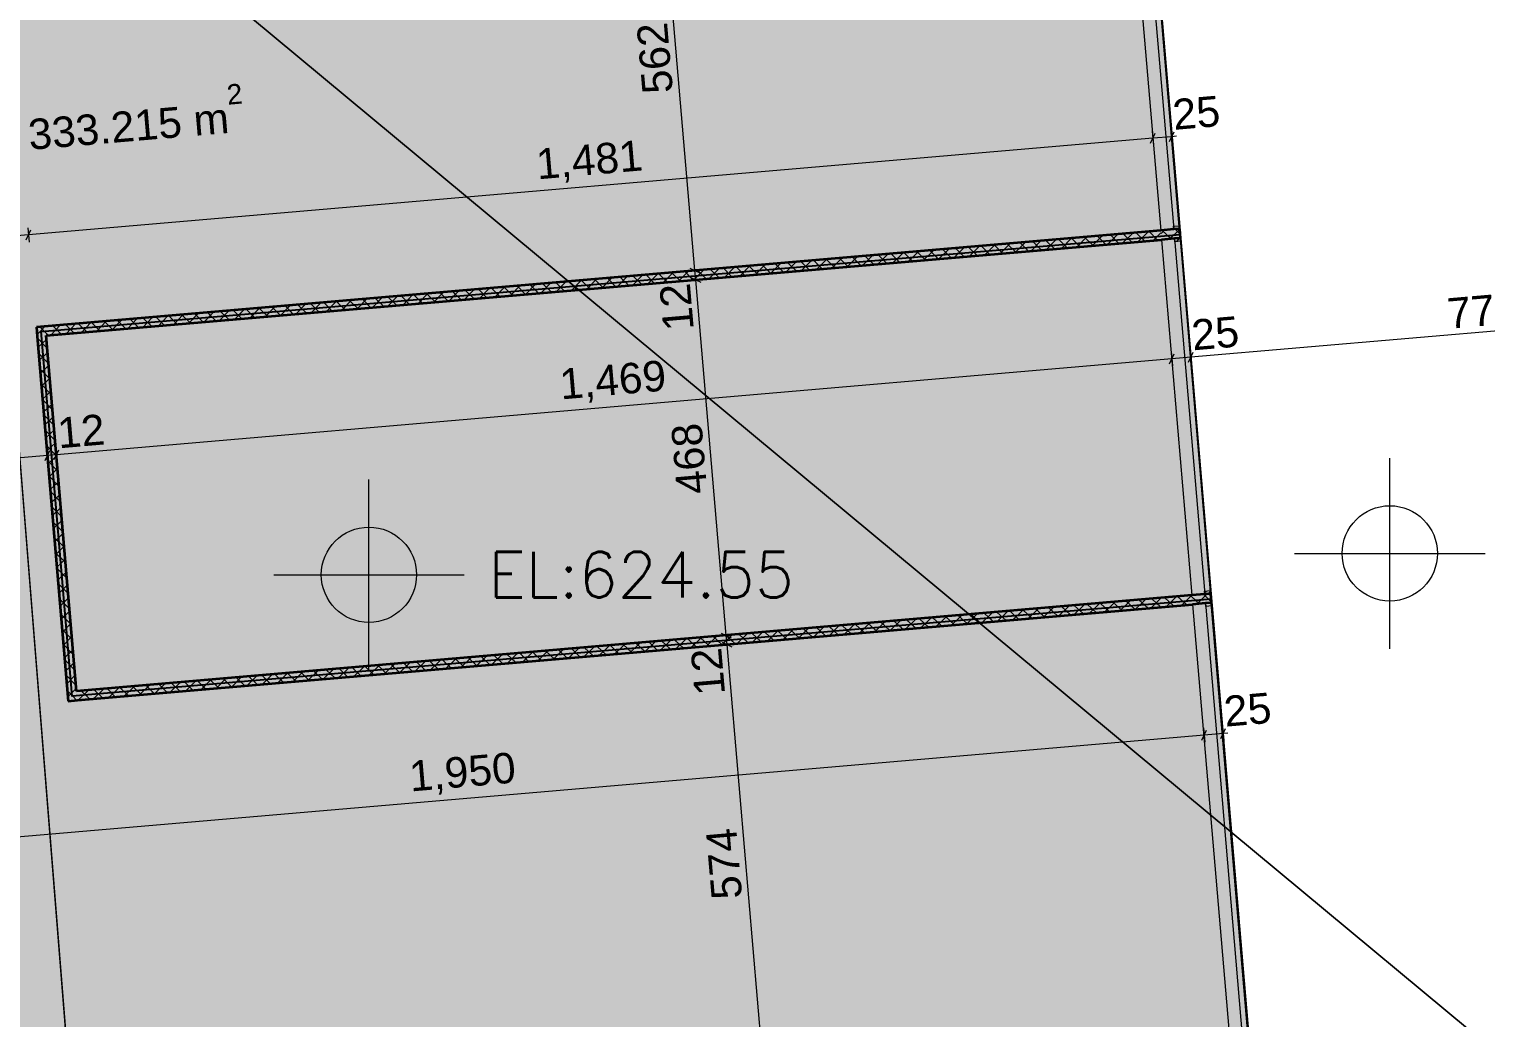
# Model space of a CAD drawing. Header units: metres. Extents: x 7516628 to 7516777, y 4692096 to 4692450.
# Drawn here: x 7516709.38 to 7516728.5, y 4692267.67 to 4692280.64 of the extents above; entities that cross this region are included whole.
import ezdxf

# ---------------------------------------------------------------- set-up
doc = ezdxf.new("R2010")
doc.units = ezdxf.units.M
for name, color, linetype, lineweight in [('2D Drafting - General_Pen_No__1', 7, 'Continuous', 0), ('Ndarjet', 1, 'Continuous', 0), ('New_2D Drafting - General_Pen_No__102', 254, 'Continuous', 0), ('New_2D Drafting - General_Pen_No__2', 8, 'Continuous', 0), ('New_Archicad Windows_Pen_No__103', 31, 'Continuous', 0), ('New_Archicad Windows_Pen_No__82', 253, 'Continuous', 0), ('New_Dimensioning - General', 7, 'Continuous', 0), ('New_Dimensioning - General_Pen_No__1', 7, 'Continuous', 0), ('New_Dimensioning - General_Pen_No__142', 8, 'Continuous', 0), ('New_Dimensioning - General_Pen_No__161', 251, 'Continuous', 0), ('New_Drawing & Figure_Pen_No__50', 134, 'Continuous', 0), ('New_Drawing & Figure_Pen_No__58', 12, 'Continuous', 0), ('New_Structural - Bearing', 7, 'Continuous', 0), ('New_Structural - Bearing_Pen_No__102', 254, 'Continuous', 0), ('New_Structural - Bearing_Pen_No__181', 254, 'Continuous', 0), ('New_Structural - Bearing_Pen_No__184', 254, 'Continuous', 0), ('New_Structural - Bearing_Pen_No__22', 8, 'Continuous', 0), ('niveleta lartesite', 5, 'Continuous', 0), ('parc-net-v2', 1, 'Continuous', 0), ('Parcela Baze', 7, 'Continuous', 0), ('projekt', 7, 'Continuous', 0)]:
    doc.layers.add(name, color=color, linetype=linetype, lineweight=lineweight)
doc.styles.add('GENERATED_STYLE_1', font='arial.ttf')
doc.styles.get("Standard").update_dxf_attribs({"font": 'simplex.shx'})
doc.dimstyles.new('GENERATED_STYLE__1', dxfattribs={"dimtxt": 400, "dimasz": 95, "dimexe": 0.18, "dimexo": 100000, "dimgap": 0, "dimtad": 1, "dimdec": 0, "dimlfac": 0.1, "dimzin": 0, "dimdsep": 46, "dimtxsty": 'GENERATED_STYLE_1', "dimblk": 'ARROWHEAD_2', "dimblk1": 'ARROWHEAD_2', "dimblk2": 'ARROWHEAD_2', "dimcen": 0.09, "dimclrd": 251, "dimclre": 251, "dimclrt": 7, "dimadec": 0, "dimazin": 0, "dimtfac": 1, "dimtdec": 4, "dimtmove": 0, "dimatfit": 3, "dimfxl": 1, "dimtolj": 1, "dimtzin": 0, "dimarcsym": 0})
pattern_1 = [(44.99999999999998, (0, 0), (-91.92387818248316, 91.92387818248324), []), (135.0000000000001, (0, 0), (91.9238781824829, 91.92387818248349), [])]
pattern_2 = [(44.99999999999998, (0, 0), (-176.7766952966368, 176.7766952966369), []), (44.99999999999998, (-35.35533905932736, 35.35533905932739), (-176.7766952966368, 176.7766952966369), []), (44.99999999999998, (-70.71067811865473, 70.71067811865478), (-176.7766952966368, 176.7766952966369), [])]

# ---------------------------------------------------------------- blocks, each defined once
blk = doc.blocks.new('Slab_31', base_point=(-3863.257726067821, -46951.26156539229))
at = {"layer": 'New_Structural - Bearing_Pen_No__181', "color": 254, "linetype": 'Continuous', "lineweight": 0, "flags": 128}
blk.add_lwpolyline([(-3863.257726067821, -46951.26156539229), (-23791.6893708756, -48648.32431564138), (-19548.63263606421, -98467.96358315441), (377.9263670328498, -96755.52447032201), (-3192.941559095743, -54822.7878604257), (-3600.221372978922, -50040.09806350222)], close=True, dxfattribs=at)
blk = doc.blocks.new('Slab_35', base_point=(-22076.12423998126, 78576.49033854387))
at = {"layer": 'New_Structural - Bearing_Pen_No__184', "color": 254, "linetype": 'Continuous', "lineweight": 0, "flags": 128}
blk.add_lwpolyline([(-22076.12423998126, 78576.49033854387), (-46303.63800945178, 74554.77856824246), (-45594.77753155443, 72138.23779881523), (-25759.95144974149, 75430.77347846248), (-17611.85185514205, 45682.63673964111), (-7877.09251520846, 10141.71721589582), (-11542.09914180956, 9137.861435929606), (-8828.899790343712, -767.8379691656118), (-6016.712207689124, -26229.73658027559), (-4312.456942216158, -41660.27721866157), (379.2418893517606, -96770.96442558194), (-19548.6329040541, -98467.96360597546), (-19555.13085424627, -98391.65813141585), (-19753.14066366718, -98423.51140641085), (-19721.56030660335, -98794.46769330432), (404.927579019386, -97072.67944604837), (412.0980510651861, -97156.90685625123), (8022.656437035948, -96505.83598593903), (-9.094947e-10, 0), (-2952.555899401886, 11490.56185632594), (-19643.20814535404, 76446.13885095759), (-19811.53685661957, 77101.22940127758, 0.388950843474932)], format="xyb", close=True, dxfattribs=at)
blk = doc.blocks.new('Storefront Window with Transom 2 27_18')
at = {"layer": 'New_Archicad Windows_Pen_No__103', "linetype": 'Continuous', "lineweight": 13}
h = blk.add_hatch(dxfattribs=at)
h.set_pattern_fill('ALUMINIUM', color=31, style=0, pattern_type=2)
h.set_pattern_definition(pattern_2)
h.paths.add_polyline_path([(-2810.004043259268, 0), (-2810.004043259268, -80), (-2770.004043259268, -80), (-2770.004043259268, 0)])
h = blk.add_hatch(dxfattribs=at)
h.set_pattern_fill('ALUMINIUM', color=31, style=0, pattern_type=2)
h.set_pattern_definition(pattern_2)
h.paths.add_polyline_path([(2770.004043259268, 0), (2770.004043259268, -80), (2810.004043259268, -80), (2810.004043259268, 0)])
at = {"layer": 'New_Archicad Windows_Pen_No__82', "color": 253, "linetype": 'Continuous', "lineweight": 20}
for p, q in [((-2810.004043259268, 170), (2810.004043259268, 170)), ((-2810.004043259268, 0), (-2810.004043259268, 170)), ((-2810.004043259268, 0), (2810.004043259268, 0)), ((-2810.004043259268, 0), (-2810.004043259268, -80)), ((-2770.004043259268, 0), (-2810.004043259268, 0)), ((-2810.004043259268, -80), (-2810.004043259268, 0)), ((-2810.004043259268, -80), (-2810.004043259268, 0)), ((-2770.004043259268, -80), (-2770.004043259268, 0)), ((2770.004043259268, 0), (2770.004043259268, -80)), ((2810.004043259268, 0), (2770.004043259268, 0)), ((2810.004043259268, 0), (2810.004043259268, 170)), ((2810.004043259268, -80), (2810.004043259268, 0)), ((2810.004043259268, -80), (2810.004043259268, 0)), ((2810.004043259268, -80), (2810.004043259268, 0)), ((-2810.004043259268, -80), (2810.004043259268, -80)), ((-2810.004043259268, -80), (2810.004043259268, -80)), ((-2810.004043259268, -80), (-2770.004043259268, -80)), ((2770.004043259268, -80), (2810.004043259268, -80))]:
    blk.add_line(p, q, dxfattribs=at)
blk = doc.blocks.new('Storefront Window with Transom 2 27_19')
at = {"layer": 'New_Archicad Windows_Pen_No__103', "linetype": 'Continuous', "lineweight": 13}
h = blk.add_hatch(dxfattribs=at)
h.set_pattern_fill('ALUMINIUM', color=31, style=0, pattern_type=2)
h.set_pattern_definition(pattern_2)
h.paths.add_polyline_path([(-2339.996910781818, 0), (-2339.996910781818, -80), (-2299.996910781818, -80), (-2299.996910781818, 0)])
h = blk.add_hatch(dxfattribs=at)
h.set_pattern_fill('ALUMINIUM', color=31, style=0, pattern_type=2)
h.set_pattern_definition(pattern_2)
h.paths.add_polyline_path([(2299.996910781818, 0), (2299.996910781818, -80), (2339.996910781818, -80), (2339.996910781818, 0)])
at = {"layer": 'New_Archicad Windows_Pen_No__82', "color": 253, "linetype": 'Continuous', "lineweight": 20}
for p, q in [((-2339.996910781818, 170), (2339.996910781818, 170)), ((-2339.996910781818, 0), (-2339.996910781818, 170)), ((-2339.996910781818, 0), (2339.996910781818, 0)), ((-2339.996910781818, 0), (-2339.996910781818, -80)), ((-2299.996910781818, 0), (-2339.996910781818, 0)), ((-2339.996910781818, -80), (-2339.996910781818, 0)), ((-2339.996910781818, -80), (-2339.996910781818, 0)), ((-2299.996910781818, -80), (-2299.996910781818, 0)), ((2299.996910781818, 0), (2299.996910781818, -80)), ((2339.996910781818, 0), (2299.996910781818, 0)), ((2339.996910781818, 0), (2339.996910781818, 170)), ((2339.996910781818, -80), (2339.996910781818, 0)), ((2339.996910781818, -80), (2339.996910781818, 0)), ((2339.996910781818, -80), (2339.996910781818, 0)), ((-2339.996910781818, -80), (2339.996910781818, -80)), ((-2339.996910781818, -80), (2339.996910781818, -80)), ((-2339.996910781818, -80), (-2299.996910781818, -80)), ((2299.996910781818, -80), (2339.996910781818, -80))]:
    blk.add_line(p, q, dxfattribs=at)
blk = doc.blocks.new('Storefront Window with Transom 2 27_20')
at = {"layer": 'New_Archicad Windows_Pen_No__103', "linetype": 'Continuous', "lineweight": 13}
h = blk.add_hatch(dxfattribs=at)
h.set_pattern_fill('ALUMINIUM', color=31, style=0, pattern_type=2)
h.set_pattern_definition(pattern_2)
h.paths.add_polyline_path([(-2872.497785571291, 0), (-2872.497785571291, -80), (-2832.497785571291, -80), (-2832.497785571291, 0)])
h = blk.add_hatch(dxfattribs=at)
h.set_pattern_fill('ALUMINIUM', color=31, style=0, pattern_type=2)
h.set_pattern_definition(pattern_2)
h.paths.add_polyline_path([(2832.497785571291, 0), (2832.497785571291, -80), (2872.497785571291, -80), (2872.497785571291, 0)])
at = {"layer": 'New_Archicad Windows_Pen_No__82', "color": 253, "linetype": 'Continuous', "lineweight": 20}
for p, q in [((-2872.497785571291, 170), (2872.497785571291, 170)), ((-2872.497785571291, 0), (-2872.497785571291, 170)), ((-2872.497785571291, 0), (2872.497785571291, 0)), ((-2872.497785571291, 0), (-2872.497785571291, -80)), ((-2832.497785571291, 0), (-2872.497785571291, 0)), ((-2872.497785571291, -80), (-2872.497785571291, 0)), ((-2872.497785571291, -80), (-2872.497785571291, 0)), ((-2832.497785571291, -80), (-2832.497785571291, 0)), ((2832.497785571291, 0), (2832.497785571291, -80)), ((2872.497785571291, 0), (2832.497785571291, 0)), ((2872.497785571291, 0), (2872.497785571291, 170)), ((2872.497785571291, -80), (2872.497785571291, 0)), ((2872.497785571291, -80), (2872.497785571291, 0)), ((2872.497785571291, -80), (2872.497785571291, 0)), ((-2872.497785571291, -80), (2872.497785571291, -80)), ((-2872.497785571291, -80), (2872.497785571291, -80)), ((-2872.497785571291, -80), (-2832.497785571291, -80)), ((2832.497785571291, -80), (2872.497785571291, -80))]:
    blk.add_line(p, q, dxfattribs=at)
blk = doc.blocks.new('Wall_24', base_point=(-3863.345438544469, -46935.7316789857))
at = {"layer": 'New_Structural - Bearing_Pen_No__102', "linetype": 'Continuous', "lineweight": 13}
h = blk.add_hatch(dxfattribs=at)
h.set_pattern_fill('CONCRETE_BLOCK', color=254, style=0, pattern_type=2)
h.set_pattern_definition(pattern_1)
h.paths.add_polyline_path([(-3365.402497132065, -52784.78245909664), (-3614.501454099007, -52805.98881752948), (-3603.993906291047, -52929.41496858381), (-3354.894949324105, -52908.20861015098)])
h = blk.add_hatch(dxfattribs=at)
h.set_pattern_fill('CONCRETE_BLOCK', color=254, style=0, pattern_type=2)
h.set_pattern_definition(pattern_1)
h.paths.add_polyline_path([(-2957.912443549995, -57571.33492840392), (-3207.011400516936, -57592.54128683674), (-3196.832345216638, -57712.10882438658), (-2947.733388249695, -57690.90246595374)])
at = {"layer": 'New_Structural - Bearing_Pen_No__22', "color": 8, "linetype": 'Continuous', "lineweight": 35}
for p, q in [((-3445.114163361486, -52791.56849379515), (-3614.501454099007, -52805.98881752948)), ((-3434.606615553526, -52914.99464484949), (-3603.993906291047, -52929.41496858381)), ((-3365.402497132065, -52784.78245909664), (-3445.114163361486, -52791.56849379515)), ((-3354.894949324105, -52908.20861015098), (-3434.606615553526, -52914.99464484949)), ((-3037.624109779416, -57578.12096310241), (-3207.011400516937, -57592.54128683674)), ((-3027.445054479117, -57697.68850065225), (-3196.832345216638, -57712.10882438658)), ((-2957.912443549995, -57571.33492840392), (-3037.624109779416, -57578.12096310241)), ((-2947.733388249696, -57690.90246595374), (-3027.445054479117, -57697.68850065225))]:
    blk.add_line(p, q, dxfattribs=at)
at = {"layer": 'New_Structural - Bearing_Pen_No__22', "color": 8, "linetype": 'Continuous', "lineweight": 35, "flags": 128}
for points in [[(-3614.501454099005, -52805.98881752948), (-3614.173490317797, -52809.84122038688)], [(-3354.894949324102, -52908.20861015098), (-3365.402497132063, -52784.78245909664)], [(-2947.733388249693, -57690.90246595374), (-2957.91244354999, -57571.33492840392)]]:
    blk.add_lwpolyline(points, dxfattribs=at)
at = {"layer": 'New_Archicad Windows_Pen_No__82', "color": 253, "linetype": 'Continuous', "lineweight": 20, "xscale": -0.9999999999999998, "zscale": 1000, "rotation": 94.86598670525957}
for name, p in [('Storefront Window with Transom 2 27_18', (-3683.473975117762, -49991.69218880006)), ('Storefront Window with Transom 2 27_19', (-3236.115362666468, -55246.55780397595)), ('Storefront Window with Transom 2 27_20', (-2783.784183925724, -60559.83330975488))]:
    blk.add_blockref(name, p, dxfattribs=at)
blk = doc.blocks.new('Wall_57', base_point=(-3360.001958391602, -52848.21949717034))
at = {"layer": 'New_Structural - Bearing_Pen_No__102', "linetype": 'Continuous', "lineweight": 13}
h = blk.add_hatch(dxfattribs=at)
h.set_pattern_fill('CONCRETE_BLOCK', color=254, style=0, pattern_type=2)
h.set_pattern_definition(pattern_1)
h.paths.add_polyline_path([(-18238.94688328376, -54187.10040987796), (-3603.994435017498, -52929.40875793672), (-3614.173490317798, -52809.84122038688), (-18249.12888220632, -54067.53312529573)])
h = blk.add_hatch(dxfattribs=at)
h.set_pattern_fill('CONCRETE_BLOCK', color=254, style=0, pattern_type=2)
h.set_pattern_definition(pattern_1)
h.paths.add_polyline_path([(-18249.12888144003, -54067.53312478456), (-18368.68824194189, -54077.80776081669), (-18238.94688328376, -54187.10040987796)])
h = blk.add_hatch(dxfattribs=at)
h.set_pattern_fill('CONCRETE_BLOCK', color=254, style=0, pattern_type=2)
h.set_pattern_definition(pattern_1)
h.paths.add_polyline_path([(-18368.68824194188, -54077.80776074137), (-18358.50624378561, -54197.37504583475), (-18238.94688328376, -54187.10040980262)])
at = {"layer": 'New_Structural - Bearing_Pen_No__22', "color": 8, "linetype": 'Continuous', "lineweight": 35, "flags": 128}
for points in [[(-3614.173490317798, -52809.84122038688), (-18368.68824194189, -54077.80776125253)], [(-18238.94688328376, -54187.10040987796), (-3603.994435017498, -52929.40875793672)], [(-18368.68824194188, -54077.80776125253), (-18358.50624301932, -54197.37504583475)]]:
    blk.add_lwpolyline(points, dxfattribs=at)
blk = doc.blocks.new('Wall_58', base_point=(-18303.81756261282, -54132.45408556524))
at = {"layer": 'New_Structural - Bearing_Pen_No__102', "linetype": 'Continuous', "lineweight": 13}
h = blk.add_hatch(dxfattribs=at)
h.set_pattern_fill('CONCRETE_BLOCK', color=254, style=0, pattern_type=2)
h.set_pattern_definition(pattern_1)
h.paths.add_polyline_path([(-18358.50624301932, -54197.37503423289), (-17961.40842215839, -58860.49770900046), (-17841.84906830584, -58850.22308464554), (-18238.94688916677, -54187.10040987797)])
h = blk.add_hatch(dxfattribs=at)
h.set_pattern_fill('CONCRETE_BLOCK', color=254, style=0, pattern_type=2)
h.set_pattern_definition(pattern_1)
h.paths.add_polyline_path([(-17961.40840728585, -58860.49770926961), (-17951.22640915142, -58980.06499358269), (-17841.84904790224, -58850.22307304368)])
h = blk.add_hatch(dxfattribs=at)
h.set_pattern_fill('CONCRETE_BLOCK', color=254, style=0, pattern_type=2)
h.set_pattern_definition(pattern_1)
h.paths.add_polyline_path([(-17841.8490471141, -58850.22307304368), (-17951.22640836328, -58980.06499358269), (-17831.66704897968, -58969.79035735676)])
at = {"layer": 'New_Structural - Bearing_Pen_No__22', "color": 8, "linetype": 'Continuous', "lineweight": 35, "flags": 128}
for points in [[(-18358.50624301932, -54197.37504583475), (-17951.22640836328, -58980.06499358269)], [(-17841.84904755028, -58850.22307304368), (-18238.94688328376, -54187.10040987797)], [(-17951.22640836329, -58980.06499358269), (-17831.66704862772, -58969.79035762591)]]:
    blk.add_lwpolyline(points, dxfattribs=at)
blk = doc.blocks.new('Wall_59', base_point=(-17896.53772795678, -58915.14403331318))
at = {"layer": 'New_Structural - Bearing_Pen_No__102', "linetype": 'Continuous', "lineweight": 13}
h = blk.add_hatch(dxfattribs=at)
h.set_pattern_fill('CONCRETE_BLOCK', color=254, style=0, pattern_type=2)
h.set_pattern_definition(pattern_1)
h.paths.add_polyline_path([(-17831.66704862773, -58969.79035762589), (-3196.832345216635, -57712.10882438658), (-3207.011400516932, -57592.54128683674), (-17841.84904755029, -58850.22307304368)])
at = {"layer": 'New_Structural - Bearing_Pen_No__22', "color": 8, "linetype": 'Continuous', "lineweight": 35, "flags": 128}
for points in [[(-3207.011400516932, -57592.54128683674), (-17841.84904755029, -58850.22307304368)], [(-17831.66704862772, -58969.79035762591), (-3196.832345216635, -57712.10882438658)]]:
    blk.add_lwpolyline(points, dxfattribs=at)
blk = doc.blocks.new('*D720')
at = {"layer": 'New_Dimensioning - General_Pen_No__142', "color": 8, "linetype": 'Continuous', "lineweight": 13}
for p, q in [((-9371.846378624352, -58206.75748690809), (-9241.126187855043, -58267.95846894105)), ((-8879.948866222594, -63930.65387463452), (-8749.228675453289, -63991.85485666748))]:
    blk.add_line(p, q, dxfattribs=at)
at = {"layer": 'New_Dimensioning - General_Pen_No__161', "color": 251, "linetype": 'Continuous', "lineweight": 13}
for p, q in [((-9213.080561482344, -58229.33092099268), (-9399.89200499705, -58245.38503485646)), ((-9306.486283239696, -58237.35797792457), (-9316.760916112518, -58117.79865407515)), ((-8814.588770837941, -63961.254365651), (-9306.486283239696, -58237.35797792457)), ((-8721.183049080588, -63953.2273087191), (-8907.994492595297, -63969.2814225829)), ((-8793.514635966092, -64206.48057929551), (-8814.588770837941, -63961.254365651))]:
    blk.add_line(p, q, dxfattribs=at)
at = {"layer": 'New_Dimensioning - General_Pen_No__1', "color": 7, "lineweight": 13, "char_height": 400, "attachment_point": 7, "rotation": 94.91178982775023, "style": 'GENERATED_STYLE_1'}
for s, insert in [('\\A1;12', (-9330.854611132658, -58888.13931674149)), ('\\A1;574', (-9101.060231937769, -61562.10936910308))]:
    blk.add_mtext(s, dxfattribs=dict(at, insert=insert))
blk = doc.blocks.new('ARROWHEAD_2')
at = {"color": 0, "linetype": 'Continuous', "lineweight": 0}
for p, q in [((0, 0), (-1, 0)), ((-0.3781315, -0.6550000000000001), (0.3781315, 0.6550000000000001))]:
    blk.add_line(p, q, dxfattribs=at)
blk = doc.blocks.new('*D721')
at = {"layer": 'New_Dimensioning - General_Pen_No__142', "color": 8, "linetype": 'Continuous', "lineweight": 13}
for p, q in [((-9382.121011497175, -58087.19816305868), (-9251.400820727866, -58148.39914509163)), ((-9371.846378624352, -58206.75748690809), (-9241.126187855043, -58267.95846894105))]:
    blk.add_line(p, q, dxfattribs=at)
at = {"layer": 'New_Dimensioning - General_Pen_No__161', "color": 251, "linetype": 'Continuous', "lineweight": 13}
for p, q in [((-9223.355194355165, -58109.77159714326), (-9410.16663786987, -58125.82571100706)), ((-9306.486283239696, -58237.35797792457), (-9316.760916112518, -58117.79865407515))]:
    blk.add_line(p, q, dxfattribs=at)
blk = doc.blocks.new('*D722')
at = {"layer": 'New_Dimensioning - General_Pen_No__142', "color": 8, "linetype": 'Continuous', "lineweight": 13}
for p, q in [((-9782.831036487654, -53424.3921785969), (-9652.110845718345, -53485.59316062985)), ((-9382.121011497175, -58087.19816305868), (-9251.400820727866, -58148.39914509163))]:
    blk.add_line(p, q, dxfattribs=at)
at = {"layer": 'New_Dimensioning - General_Pen_No__161', "color": 251, "linetype": 'Continuous', "lineweight": 13}
for p, q in [((-9717.470941102998, -53454.99266961337), (-9728.077150906895, -53331.57499732718)), ((-9624.065219345646, -53446.96561268148), (-9810.876662860352, -53463.01972654527)), ((-9316.760916112518, -58117.79865407515), (-9717.470941102998, -53454.99266961337)), ((-9223.355194355165, -58109.77159714326), (-9410.16663786987, -58125.82571100706))]:
    blk.add_line(p, q, dxfattribs=at)
at = {"layer": 'New_Dimensioning - General_Pen_No__1', "color": 7, "lineweight": 13, "char_height": 400, "attachment_point": 7, "rotation": 94.91178982775023, "style": 'GENERATED_STYLE_1'}
for s, insert in [('\\A1;12', (-9741.83926899596, -54105.77400843028)), ('\\A1;468', (-9557.63863350671, -56249.19885915955))]:
    blk.add_mtext(s, dxfattribs=dict(at, insert=insert))
blk = doc.blocks.new('*D723')
at = {"layer": 'New_Dimensioning - General_Pen_No__142', "color": 8, "linetype": 'Continuous', "lineweight": 13}
for p, q in [((-9793.437246291547, -53300.9745063107), (-9662.717055522244, -53362.17548834365)), ((-9782.831036487654, -53424.3921785969), (-9652.110845718345, -53485.59316062985))]:
    blk.add_line(p, q, dxfattribs=at)
at = {"layer": 'New_Dimensioning - General_Pen_No__161', "color": 251, "linetype": 'Continuous', "lineweight": 13}
blk.add_line((-9717.470941102998, -53454.99266961337), (-9728.077150906895, -53331.57499732718), dxfattribs=at)
blk = doc.blocks.new('*D724')
at = {"layer": 'New_Dimensioning - General_Pen_No__142', "color": 8, "linetype": 'Continuous', "lineweight": 13}
for p, q in [((-10274.63309112775, -47701.6065717208), (-10143.91290035844, -47762.80755375376)), ((-9793.437246291547, -53300.9745063107), (-9662.717055522244, -53362.17548834365))]:
    blk.add_line(p, q, dxfattribs=at)
at = {"layer": 'New_Dimensioning - General_Pen_No__161', "color": 251, "linetype": 'Continuous', "lineweight": 13}
for p, q in [((-10209.2729957431, -47732.20706273728), (-10230.69559276522, -47482.92601817187)), ((-10115.86727398575, -47724.18000580538), (-10302.67871750045, -47740.23411966918)), ((-9728.077150906895, -53331.57499732718), (-10209.2729957431, -47732.20706273728)), ((-9634.671429149541, -53323.54794039528), (-9821.482872664248, -53339.60205425907)), ((-9717.470941102998, -53454.99266961337), (-9728.077150906895, -53331.57499732718))]:
    blk.add_line(p, q, dxfattribs=at)
at = {"layer": 'New_Dimensioning - General_Pen_No__1', "color": 7, "lineweight": 13, "char_height": 400, "attachment_point": 7, "rotation": 94.91178982775023, "style": 'GENERATED_STYLE_1'}
for s, insert in [('\\A1;25', (-10233.64132363606, -48382.98840155419)), ('\\A1;562', (-10009.19777822394, -50994.69422734752))]:
    blk.add_mtext(s, dxfattribs=dict(at, insert=insert))
blk = doc.blocks.new('*D843')
at = {"layer": 'New_Dimensioning - General_Pen_No__142', "color": 8, "linetype": 'Continuous', "lineweight": 13}
for p, q in [((9310.47418398759, -53454.86908145155), (9371.675166020543, -53324.14889068224)), ((4443.411704908661, -53873.13240489263), (4504.612686941615, -53742.41221412331))]:
    blk.add_line(p, q, dxfattribs=at)
at = {"layer": 'New_Dimensioning - General_Pen_No__161', "color": 251, "linetype": 'Continuous', "lineweight": 13}
for p, q in [((9341.074675004065, -53389.5089860669), (4474.012195925137, -53807.77230950797)), ((4465.985138993246, -53714.36658775061), (4482.03925285703, -53901.17803126532)), ((4474.012195925137, -53807.77230950798), (-3220.760777084525, -54469.04208581556))]:
    blk.add_line(p, q, dxfattribs=at)
at = {"layer": 'New_Dimensioning - General_Pen_No__1', "color": 7, "lineweight": 13, "insert": (6444.740238149316, -53558.11794288849), "char_height": 400, "attachment_point": 7, "rotation": 4.91178982775022, "style": 'GENERATED_STYLE_1'}
blk.add_mtext('\\A1;489', dxfattribs=at)
blk = doc.blocks.new('*D844')
at = {"layer": 'New_Dimensioning - General_Pen_No__142', "color": 8, "linetype": 'Continuous', "lineweight": 13}
for p, q in [((4443.411704908661, -53873.13240489263), (4504.612686941615, -53742.41221412331)), ((-3251.361268101003, -54534.40218120022), (-3190.160286068048, -54403.6819904309))]:
    blk.add_line(p, q, dxfattribs=at)
at = {"layer": 'New_Dimensioning - General_Pen_No__161', "color": 251, "linetype": 'Continuous', "lineweight": 13}
for p, q in [((4474.012195925137, -53807.77230950798), (-3220.760777084525, -54469.04208581556)), ((-3228.787834016417, -54375.63636405821), (-3212.733720152633, -54562.44780757292))]:
    blk.add_line(p, q, dxfattribs=at)
at = {"layer": 'New_Dimensioning - General_Pen_No__1', "color": 7, "lineweight": 13, "char_height": 400, "attachment_point": 7, "rotation": 4.91178982775022, "style": 'GENERATED_STYLE_1'}
for s, insert in [('\\A1;772', (163.8225121050241, -54097.88449276281)), ('\\A1;25', (-3191.618207943442, -54386.24277729476))]:
    blk.add_mtext(s, dxfattribs=dict(at, insert=insert))
blk = doc.blocks.new('*D845')
at = {"layer": 'New_Dimensioning - General_Pen_No__142', "color": 8, "linetype": 'Continuous', "lineweight": 13}
for p, q in [((-3500.443108232988, -54555.80765908554), (-3439.242126200034, -54425.08746831623)), ((-3251.361268101003, -54534.40218120022), (-3190.160286068048, -54403.6819904309))]:
    blk.add_line(p, q, dxfattribs=at)
at = {"layer": 'New_Dimensioning - General_Pen_No__161', "color": 251, "linetype": 'Continuous', "lineweight": 13}
for p, q in [((-3477.869674148404, -54397.04184194352), (-3461.815560284619, -54583.85328545825)), ((-3220.760777084525, -54469.04208581556), (-3469.842617216511, -54490.44756370089)), ((-3469.842617216511, -54490.44756370089), (-18104.79506548277, -55748.13921564213))]:
    blk.add_line(p, q, dxfattribs=at)
blk = doc.blocks.new('*D846')
at = {"layer": 'New_Dimensioning - General_Pen_No__142', "color": 8, "linetype": 'Continuous', "lineweight": 13}
for p, q in [((-3500.443108232988, -54555.80765908554), (-3439.242126200034, -54425.08746831623)), ((-18135.39555649925, -55813.49931102678), (-18074.1945744663, -55682.77912025747))]:
    blk.add_line(p, q, dxfattribs=at)
at = {"layer": 'New_Dimensioning - General_Pen_No__161', "color": 251, "linetype": 'Continuous', "lineweight": 13}
for p, q in [((-3469.842617216511, -54490.44756370089), (-18104.79506548277, -55748.13921564213)), ((-18104.79506548277, -55748.13921564213), (-18224.26179126807, -55758.40589086612)), ((-18112.82212241466, -55654.73349388477), (-18096.76800855088, -55841.54493739949))]:
    blk.add_line(p, q, dxfattribs=at)
at = {"layer": 'New_Dimensioning - General_Pen_No__1', "color": 7, "lineweight": 13, "char_height": 400, "attachment_point": 7, "rotation": 4.91178982775022, "style": 'GENERATED_STYLE_1'}
for s, insert in [('\\A1;1,469', (-11478.03205913862, -55098.35670878984)), ('\\A1;12', (-18075.65249634169, -55665.33990712132))]:
    blk.add_mtext(s, dxfattribs=dict(at, insert=insert))
blk = doc.blocks.new('*D847')
at = {"layer": 'New_Dimensioning - General_Pen_No__142', "color": 8, "linetype": 'Continuous', "lineweight": 13}
for p, q in [((-18254.86228228455, -55823.76598625078), (-18193.6613002516, -55693.04579548147)), ((-18135.39555649925, -55813.49931102678), (-18074.1945744663, -55682.77912025747))]:
    blk.add_line(p, q, dxfattribs=at)
at = {"layer": 'New_Dimensioning - General_Pen_No__161', "color": 251, "linetype": 'Continuous', "lineweight": 13}
for p, q in [((-18232.28884819997, -55665.00016910876), (-18216.23473433619, -55851.81161262348)), ((-18104.79506548277, -55748.13921564213), (-18224.26179126807, -55758.40589086612)), ((-18112.82212241466, -55654.73349388477), (-18096.76800855088, -55841.54493739949))]:
    blk.add_line(p, q, dxfattribs=at)
blk = doc.blocks.new('*D848')
at = {"layer": 'New_Dimensioning - General_Pen_No__142', "color": 8, "linetype": 'Continuous', "lineweight": 13}
for p, q in [((-18254.86228228455, -55823.76598625078), (-18193.6613002516, -55693.04579548147)), ((-22931.58855924344, -56225.67228678283), (-22870.3875772105, -56094.95209601353))]:
    blk.add_line(p, q, dxfattribs=at)
at = {"layer": 'New_Dimensioning - General_Pen_No__161', "color": 251, "linetype": 'Continuous', "lineweight": 13}
for p, q in [((-18224.26179126807, -55758.40589086612), (-22900.98806822697, -56160.31219139818)), ((-18232.28884819997, -55665.00016910876), (-18216.23473433619, -55851.81161262348)), ((-18104.79506548277, -55748.13921564213), (-18224.26179126807, -55758.40589086612)), ((-22900.98806822697, -56160.31219139818), (-23150.13414211917, -56181.72318937415)), ((-22909.01512515886, -56066.90646964083), (-22892.96101129508, -56253.71791315554))]:
    blk.add_line(p, q, dxfattribs=at)
at = {"layer": 'New_Dimensioning - General_Pen_No__1', "color": 7, "lineweight": 13, "char_height": 400, "attachment_point": 7, "rotation": 4.91178982775022, "style": 'GENERATED_STYLE_1'}
for s, insert in [('\\A1;469', (-21025.4281270628, -55918.8363362332)), ('\\A1;25', (-22871.84549908588, -56077.51288287738))]:
    blk.add_mtext(s, dxfattribs=dict(at, insert=insert))
blk = doc.blocks.new('*D850')
at = {"layer": 'New_Dimensioning - General_Pen_No__142', "color": 8, "linetype": 'Continuous', "lineweight": 13}
for p, q in [((-3748.949939493524, -51664.09278369956), (-3687.748957460569, -51533.37259293024)), ((-3499.868099361537, -51642.68730581423), (-3438.667117328581, -51511.96711504493))]:
    blk.add_line(p, q, dxfattribs=at)
at = {"layer": 'New_Dimensioning - General_Pen_No__161', "color": 251, "linetype": 'Continuous', "lineweight": 13}
for p, q in [((-3726.376505408938, -51505.32696655755), (-3710.322391545153, -51692.13841007225)), ((-3469.267608345059, -51577.32721042958), (-3718.349448477046, -51598.7326883149)), ((-3477.29466527695, -51483.92148867222), (-3461.240551413166, -51670.73293218694)), ((-3408.367077759264, -51572.09356930998), (-3469.267608345059, -51577.32721042958))]:
    blk.add_line(p, q, dxfattribs=at)
at = {"layer": 'New_Dimensioning - General_Pen_No__1', "color": 7, "lineweight": 13, "insert": (-3440.125039203977, -51494.52790190878), "char_height": 400, "attachment_point": 7, "rotation": 4.91178982775022, "style": 'GENERATED_STYLE_1'}
blk.add_mtext('\\A1;25', dxfattribs=at)
blk = doc.blocks.new('*D851')
at = {"layer": 'New_Dimensioning - General_Pen_No__142', "color": 8, "linetype": 'Continuous', "lineweight": 13}
for p, q in [((-3748.949939493524, -51664.09278369956), (-3687.748957460569, -51533.37259293024)), ((-18503.36911354508, -52932.05111086479), (-18442.16813151214, -52801.33092009548))]:
    blk.add_line(p, q, dxfattribs=at)
at = {"layer": 'New_Dimensioning - General_Pen_No__161', "color": 251, "linetype": 'Continuous', "lineweight": 13}
for p, q in [((-3718.349448477046, -51598.7326883149), (-18472.76862252861, -52866.69101548013)), ((-3726.376505408938, -51505.32696655755), (-3710.322391545153, -51692.13841007225)), ((-18480.7956794605, -52773.28529372277), (-18464.74156559672, -52960.09673723748))]:
    blk.add_line(p, q, dxfattribs=at)
at = {"layer": 'New_Dimensioning - General_Pen_No__1', "color": 7, "lineweight": 13, "insert": (-11786.27225329181, -52211.77517101585), "char_height": 400, "attachment_point": 7, "rotation": 4.91178982775022, "style": 'GENERATED_STYLE_1'}
blk.add_mtext('\\A1;1,481', dxfattribs=at)
blk = doc.blocks.new('*D852')
at = {"layer": 'New_Dimensioning - General_Pen_No__142', "color": 8, "linetype": 'Continuous', "lineweight": 13}
for p, q in [((-18503.36911354508, -52932.05111086479), (-18442.16813151214, -52801.33092009548)), ((-23180.09539050398, -53333.95741139685), (-23118.89440847103, -53203.23722062754))]:
    blk.add_line(p, q, dxfattribs=at)
at = {"layer": 'New_Dimensioning - General_Pen_No__161', "color": 251, "linetype": 'Continuous', "lineweight": 13}
for p, q in [((-3718.349448477046, -51598.7326883149), (-18472.76862252861, -52866.69101548013)), ((-18472.76862252861, -52866.69101548014), (-23149.4948994875, -53268.5973160122)), ((-18480.7956794605, -52773.28529372277), (-18464.74156559672, -52960.09673723748)), ((-23149.4948994875, -53268.59731601219), (-23398.6409733797, -53290.00831398816)), ((-23157.52195641939, -53175.19159425485), (-23141.46784255561, -53362.00303776956))]:
    blk.add_line(p, q, dxfattribs=at)
at = {"layer": 'New_Dimensioning - General_Pen_No__1', "color": 7, "lineweight": 13, "char_height": 400, "attachment_point": 7, "rotation": 4.91178982775022, "style": 'GENERATED_STYLE_1'}
for s, insert in [('\\A1;469', (-21273.93495832335, -53027.12146084721)), ('\\A1;25', (-23120.35233034642, -53185.79800749139))]:
    blk.add_mtext(s, dxfattribs=dict(at, insert=insert))
blk = doc.blocks.new('*D854')
at = {"layer": 'New_Dimensioning - General_Pen_No__142', "color": 8, "linetype": 'Continuous', "lineweight": 13}
for p, q in [((-3076.255497981649, -59491.80727042919), (-3015.054515948695, -59361.08707965988)), ((-2827.173657849661, -59470.40179254386), (-2765.972675816704, -59339.68160177456))]:
    blk.add_line(p, q, dxfattribs=at)
at = {"layer": 'New_Dimensioning - General_Pen_No__161', "color": 251, "linetype": 'Continuous', "lineweight": 13}
for p, q in [((-2796.573166833182, -59405.04169715921), (-3045.655006965171, -59426.44717504453)), ((-2804.600223765075, -59311.63597540185), (-2788.54610990129, -59498.44741891657)), ((-2735.672636247388, -59399.80805603962), (-2796.573166833182, -59405.04169715921))]:
    blk.add_line(p, q, dxfattribs=at)
at = {"layer": 'New_Dimensioning - General_Pen_No__1', "color": 7, "lineweight": 13, "insert": (-2767.430597692102, -59322.2423886384), "char_height": 400, "attachment_point": 7, "rotation": 4.91178982775022, "style": 'GENERATED_STYLE_1'}
blk.add_mtext('\\A1;25', dxfattribs=at)
blk = doc.blocks.new('*D855')
at = {"layer": 'New_Dimensioning - General_Pen_No__142', "color": 8, "linetype": 'Continuous', "lineweight": 13}
for p, q in [((-3076.255497981649, -59491.80727042919), (-3015.054515948695, -59361.08707965988)), ((-22507.40094899211, -61161.67189812649), (-22446.19996695915, -61030.95170735717))]:
    blk.add_line(p, q, dxfattribs=at)
at = {"layer": 'New_Dimensioning - General_Pen_No__161', "color": 251, "linetype": 'Continuous', "lineweight": 13}
for p, q in [((-3045.655006965171, -59426.44717504453), (-22476.80045797563, -61096.31180274183)), ((-3053.682063897064, -59333.04145328718), (-3037.62795003328, -59519.85289680189)), ((-2796.573166833182, -59405.04169715921), (-3045.655006965171, -59426.44717504453)), ((-22476.80045797563, -61096.31180274183), (-22725.94653186783, -61117.72280071779)), ((-22484.82751490752, -61002.90608098447), (-22468.77340104374, -61189.71752449919))]:
    blk.add_line(p, q, dxfattribs=at)
at = {"layer": 'New_Dimensioning - General_Pen_No__1', "color": 7, "lineweight": 13, "char_height": 400, "attachment_point": 7, "rotation": 4.91178982775022, "style": 'GENERATED_STYLE_1'}
for s, insert in [('\\A1;1,950', (-13451.94095025938, -60240.44280801152)), ('\\A1;25', (-22447.65788883455, -61013.51249422102))]:
    blk.add_mtext(s, dxfattribs=dict(at, insert=insert))
blk = doc.blocks.new('A$C11597C86')
at = {"layer": 'New_2D Drafting - General_Pen_No__102', "linetype": 'Continuous', "lineweight": 0}
blk.add_hatch(color=7, dxfattribs=at).paths.add_polyline_path([(102246.2048661957, -44331.74291428394), (122175.8633624173, -42634.5917073786), (123588.2382748835, -59234.61576216276), (103660.3634926026, -60931.61507322564)])
at = {"layer": 'New_2D Drafting - General_Pen_No__2', "color": 8, "linetype": 'Continuous', "lineweight": 15, "flags": 128}
blk.add_lwpolyline([(102246.2048661957, -44331.74291428394), (122175.8633624173, -42634.5917073786), (123588.2382748835, -59234.61576216276), (103660.3634926026, -60931.61507322564)], close=True, dxfattribs=at)
at = {"layer": 'New_Drawing & Figure_Pen_No__50', "color": 134, "linetype": 'Continuous', "lineweight": 25, "flags": 128}
blk.add_lwpolyline([(103659.8052923109, -60931.66260792334), (123588.2382748833, -59234.61576216281), (123085.0779791528, -53326.00088921668), (108139.1718924425, -54598.75037251457), (107731.8920577865, -49816.06042476662), (122679.0236581471, -48543.2065803252), (122174.5487985268, -42619.15027762827), (102246.2048661957, -44331.74291428394)], close=True, dxfattribs=at)
at = {"layer": 'New_Drawing & Figure_Pen_No__58', "color": 12, "linetype": 'Continuous', "lineweight": 25, "flags": 128}
blk.add_lwpolyline([(114495.7950952617, 13454.44283728703), (117208.9944467275, 3548.743432192043), (121725.4372948551, -37343.69581730415), (137650.1284157035, -224401.8812631715)], dxfattribs=at)
at = {"layer": 'New_Structural - Bearing', "color": 254, "linetype": 'Continuous', "lineweight": 0}
for name, p in [('Slab_35', (103961.76999709, 82893.0717399013)), ('Slab_31', (122174.6365110034, -42634.68016403486))]:
    blk.add_blockref(name, p, dxfattribs=at)
at = {"layer": 'New_Structural - Bearing', "color": 8, "lineweight": 35}
for name, p in [('Wall_24', (122174.5487985268, -42619.15027762827)), ('Wall_57', (122677.8922786797, -48531.63809581292)), ('Wall_58', (107734.0766744584, -49815.87268420781)), ('Wall_59', (108141.3565091145, -54598.56263195575))]:
    blk.add_blockref(name, p, dxfattribs=at)
at = {"layer": '2D Drafting - General_Pen_No__1', "color": 7, "lineweight": 13, "insert": (107579.7688266497, -47440.40082749151), "char_height": 400, "attachment_point": 7, "rotation": 4.867397360831488, "style": 'GENERATED_STYLE_1'}
blk.add_mtext('{\\fArial|b0|i0|c0|p0;333.215 m{\\H0.66x;\\S2^  ;}}', dxfattribs=at)
at = {"layer": 'New_Dimensioning - General', "color": 251, "linetype": 'Continuous', "lineweight": 13}
for base, p1, p2, angle, picture, middle, turn in [((115828.6212413282, -43415.62566137985), (122672.4917399392, -48468.20105773922), (122195.7721164266, -42868.44844774904), 94.9117898280608, '*D724', (115790.334401522, -46240.29607274465), 94.91178982775023), ((122319.5447885942, -47282.15128695747), (122682.9992877471, -48591.62720879354), (122433.8998020538, -48612.82735657929), 184.9117898277761, '*D850', (122883.9389189246, -46952.61661446807), 4.91178982775022), ((107565.1256145427, -48550.10961412271), (122433.8998020538, -48612.82735657929), (107669.2059951294, -49761.2263598951), 184.9117898277761, '*D851', (114902.0750039928, -47638.55827695225), 4.91178982775022), ((102888.3993375838, -48952.01591465476), (107669.2059951294, -49761.2263598951), (103126.1548511599, -51718.6245902629), 184.9117898277761, '*D852', (105201.7760319933, -48472.17800216448), 4.91178982775022), ((130511.9064329964, -49491.19090815055), (135302.1370463826, -48178.88435941712), (130484.2937822878, -49169.88017235376), 184.9117898277761, '*D843', (132920.451228466, -49003.17448420575), 4.91178982775022), ((116309.8170861644, -49014.99359596975), (122682.9992877471, -48591.62720879354), (122672.4917399392, -48468.20105773922), 94.9117898280608, '*D723', (116070.725081992, -49503.02288601552), 94.91178982775023), ((103561.0937790956, -56779.7304013844), (122433.8998020538, -48612.82735657929), (103126.1548511599, -51718.6245902629), 184.9117898277761, '*D855', (113236.4063070252, -55667.22591394791), 4.91178982775022), ((107933.0991715885, -51431.5578142847), (122433.8998020538, -48612.82735657929), (107798.9473537875, -49870.51900852053), 184.9117898277761, '*D846', (115210.315198146, -50525.13981472624), 4.91178982775022), ((122568.0516198548, -50173.86616234346), (122682.9992877471, -48591.62720879354), (122433.8998020538, -48612.82735657929), 184.9117898277761, '*D845', (123132.4457501852, -49844.33148985405), 4.91178982775022), ((116320.4232959683, -49138.41126825595), (123079.9817935213, -53254.75352704648), (122682.9992877471, -48591.62720879354), 94.9117898280608, '*D722', (116241.8935462393, -51494.80070455668), 94.91178982775023), ((122992.2392301061, -55109.86577368711), (122682.9992877471, -48591.62720879354), (122433.8998020538, -48612.82735657929), 184.9117898277761, '*D854', (123556.6333604365, -54780.3311011977), 4.91178982775022), ((122817.1334599867, -50152.46068445813), (130484.2937822878, -49169.88017235376), (122682.9992877471, -48591.62720879354), 184.9117898277761, '*D844', (126639.5335024217, -49542.94103408008), 4.91178982775022), ((103136.9061688443, -51843.73079004076), (107669.2059951294, -49761.2263598951), (103126.1548511599, -51718.6245902629), 184.9117898277761, '*D848', (105450.2828632539, -51363.89287755046), 4.91178982775022), ((107813.6324458032, -51441.8244895087), (107798.9473537875, -49870.51900852053), (107669.2059951294, -49761.2263598951), 184.9117898277761, '*D847', (108248.4114617869, -51123.42861968061), 4.91178982775022), ((116721.1333209587, -53801.21725271773), (123090.1608488216, -53374.32106459631), (123079.9817935213, -53254.75352704648), 94.9117898280608, '*D721', (116481.7097398553, -54285.38819432672), 94.91178982775023), ((116731.4079538316, -53920.77657656715), (123577.4825899284, -59098.61068280157), (123090.1608488216, -53374.32106459631), 94.9117898280608, '*D720', (116698.4719478082, -56807.71121450021), 94.91178982775023)]:
    dim = blk.add_linear_dim(base=base, p1=p1, p2=p2, angle=angle, dimstyle='GENERATED_STYLE__1', dxfattribs=at)
    dim.commit()
    dim.dimension.update_dxf_attribs({"geometry": picture, "text_midpoint": middle, "dimtype": 128, "text_rotation": turn, "insert": (126037.8942370713, 4316.581401357427)})

msp = doc.modelspace()

# ---------------------------------------------------------------- block references
at = {"layer": 'projekt', "xscale": 0.001, "yscale": 0.001, "zscale": 0.001}
msp.add_blockref('A$C11597C86', (7516601.810596049, 4692326.488235551), dxfattribs=at)

# ---------------------------------------------------------------- next in the draw order: linework, layer by layer
at = {"layer": 'Ndarjet', "flags": 128}
msp.add_lwpolyline([(7516699.873, 4692342.483), (7516704.09810182, 4692327.177662318), (7516708.274306883, 4692287.523889129), (7516708.606297052, 4692283.153949954), (7516712.608854355, 4692233.174606919)], dxfattribs=at)
at = {"layer": 'niveleta lartesite', "color": 5, "linetype": 'Continuous', "lineweight": 0}
for p, q in [((7516727.23975575, 4692272.511877857, 624.547), (7516727.23975575, 4692275.011877857, 624.547)), ((7516713.842877146, 4692272.231454558, 624.5469999999999), (7516713.842877146, 4692274.731454558, 624.5469999999999)), ((7516725.98975575, 4692273.761877857, 624.547), (7516728.489755751, 4692273.761877857, 624.547)), ((7516712.592877147, 4692273.481454558, 624.5469999999999), (7516715.092877147, 4692273.481454558, 624.5469999999999))]:
    msp.add_line(p, q, dxfattribs=at)
for centre in [(7516727.23975575, 4692273.761877857, 624.547), (7516713.842877146, 4692273.481454558, 624.5469999999999)]:
    msp.add_circle(centre, 0.625, dxfattribs=at)
at = {"layer": 'parc-net-v2', "flags": 128}
msp.add_lwpolyline([(7516676.160763105, 4692429.203592237), (7516677.913665148, 4692422.496180746), (7516680.661144176, 4692412.584780189), (7516681.749, 4692408.701), (7516688.162, 4692385.487), (7516692.838000001, 4692368.980999999), (7516694.953, 4692361.797), (7516696.920000001, 4692353.097), (7516699.873, 4692342.483), (7516704.09810182, 4692327.177662318), (7516708.274306883, 4692287.523889129), (7516708.606297052, 4692283.153949954), (7516712.608854355, 4692233.174606919)], dxfattribs=at)
at = {"layer": 'Parcela Baze', "flags": 128}
for points in [[(7516718.331, 4692435.856), (7516674.68, 4692428.969999999), (7516672.2, 4692428.54), (7516676.799999999, 4692411.540000001), (7516688.82, 4692369.8), (7516700.45, 4692326.5), (7516700.839999999, 4692322.801), (7516704.59, 4692287.19), (7516735.21, 4692261.76), (7516728.88, 4692300.6), (7516744.84, 4692311.44), (7516742.119999999, 4692328.759999999), (7516742.579999999, 4692340.74), (7516732.019999999, 4692382.209999999)], [(7516751.06, 4692248.59), (7516735.21, 4692261.76), (7516704.59, 4692287.19), (7516717.139999999, 4692130.480000001), (7516739.530000001, 4692135.32), (7516760.349999999, 4692138.04)], [(7516751.06, 4692248.59), (7516735.21, 4692261.76), (7516704.59, 4692287.19), (7516717.139999999, 4692130.480000002), (7516739.530000002, 4692135.32), (7516760.349999999, 4692138.04)]]:
    msp.add_lwpolyline(points, close=True, dxfattribs=at)

# ---------------------------------------------------------------- next in the draw order: texts
at = {"layer": 'niveleta lartesite', "color": 5, "linetype": 'Continuous', "lineweight": 0, "insert": (7516715.410377147, 4692273.481454558, 624.5469999999999), "char_height": 0.6, "attachment_point": 4}
msp.add_mtext('EL:624.55', dxfattribs=at)

doc.saveas('drawing.dxf')
